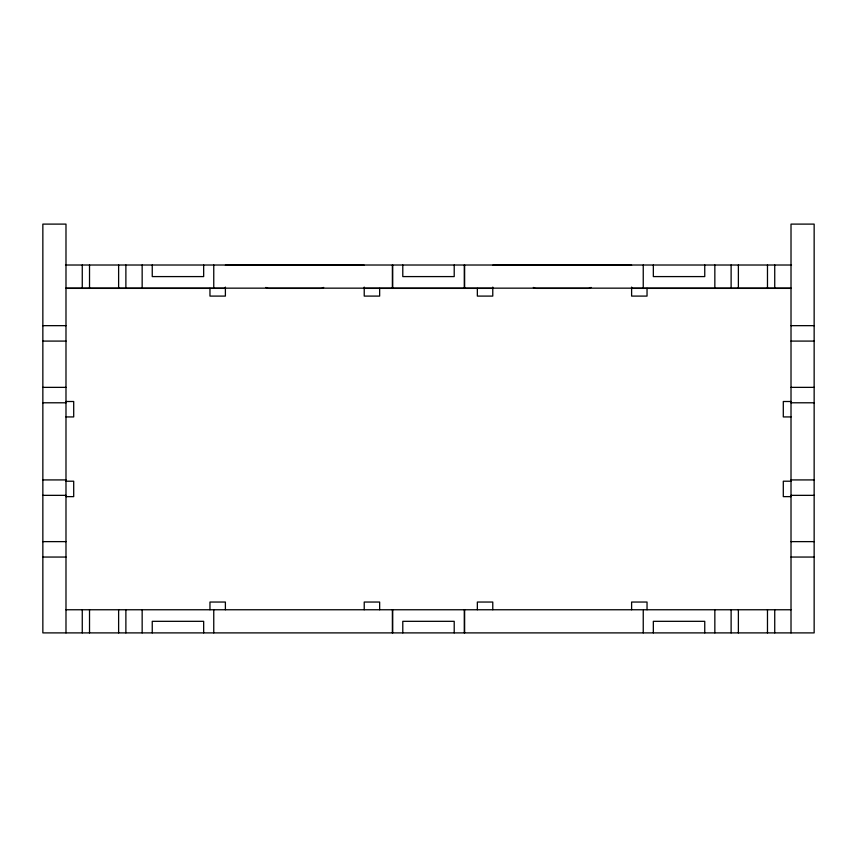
<?xml version="1.0" encoding="UTF-8"?>
<svg xmlns="http://www.w3.org/2000/svg" width="857" height="857" viewBox="0 0 857 857"><rect width="100%" height="100%" fill="white"/><g stroke="black" fill="none" stroke-linecap="round" stroke-linejoin="round"><path stroke-width="1.29" d="M65.496 265.017L791.504 265.017M225.391 265.242L364.225 265.242M492.775 265.242L631.609 265.242M65.989 288.156L791.011 288.156M65.989 288.38L225.391 288.38M364.118 288.38L492.882 288.38M631.609 288.38L791.011 288.38M42.85 325.66L65.989 325.66M791.011 325.66L814.15 325.66M42.85 341.086L65.989 341.086M791.011 341.086L814.15 341.086M42.85 387.364L65.989 387.364M791.011 387.364L814.15 387.364M65.989 401.505L73.702 401.505L73.702 416.93L65.989 416.93M791.011 401.505L783.298 401.505L783.298 416.93L791.011 416.93M42.85 402.79L65.989 402.79M791.011 402.79L814.15 402.79M42.85 479.92L65.989 479.92M791.011 479.92L814.15 479.92M65.989 481.206L73.702 481.206L73.702 496.632L65.989 496.632M791.011 481.206L783.298 481.206L783.298 496.632L791.011 496.632M42.85 495.346L65.989 495.346M791.011 495.346L814.15 495.346M42.85 541.624L65.989 541.624M791.011 541.624L814.15 541.624M42.85 557.05L65.989 557.05M791.011 557.05L814.15 557.05M65.989 609.756L643.243 609.756L643.243 632.894M643.618 609.756L791.011 609.756M791.011 632.894L791.011 224.106L814.15 224.106L814.15 632.894L42.85 632.894L42.85 224.106L65.989 224.106L65.989 632.894M774.739 265.017L774.739 288.156M774.739 609.756L774.739 632.894M767.476 265.017L767.476 288.156M767.476 609.756L767.476 632.894M738.38 265.017L738.38 288.156M738.38 609.756L738.38 632.894M731.117 265.017L731.117 288.156M731.117 609.756L731.117 632.894M714.845 265.017L714.845 288.156M714.845 609.756L714.845 632.894M704.754 265.017L704.754 276.586L653.334 276.586L653.334 265.017M704.754 632.894L704.754 621.325L653.334 621.325L653.334 632.894M647.035 288.38L647.035 296.094L631.609 296.094L631.609 287.095M647.035 609.756L647.035 602.043L631.609 602.043L631.609 609.756M643.243 265.017L643.243 288.156M492.775 287.095L492.775 296.094L477.349 296.094L477.349 288.38M492.775 609.756L492.775 602.043L477.349 602.043L477.349 609.756M464.623 265.017L464.623 288.156M464.623 609.756L464.623 632.894M464.301 265.017L464.301 288.156M464.301 609.756L464.301 632.894M454.21 265.017L454.21 276.586L402.79 276.586L402.79 265.017M454.21 632.894L454.21 621.325L402.79 621.325L402.79 632.894M392.699 265.017L392.699 288.156M392.699 609.756L392.699 632.894M392.377 265.017L392.377 288.156M392.377 609.756L392.377 632.894M379.651 288.38L379.651 296.094L364.225 296.094L364.225 287.095M379.651 609.756L379.651 602.043L364.225 602.043L364.225 609.756M225.391 287.095L225.391 296.094L209.965 296.094L209.965 288.38M225.391 609.756L225.391 602.043L209.965 602.043L209.965 609.756M213.757 265.017L213.757 288.156M213.757 609.756L213.757 632.894M203.666 265.017L203.666 276.586L152.246 276.586L152.246 265.017M203.666 632.894L203.666 621.325L152.246 621.325L152.246 632.894M142.155 265.017L142.155 288.156M142.155 609.756L142.155 632.894M125.883 265.017L125.883 288.156M125.883 609.756L125.883 632.894M118.62 265.017L118.62 288.156M118.62 609.756L118.62 632.894M89.524 265.017L89.524 288.156M89.524 609.756L89.524 632.894M82.261 265.017L82.261 288.156M82.261 609.756L82.261 632.894M265.938 287.438A5.785 5.785 0 0 0 269.098 288.38L320.518 288.38A5.785 5.785 0 0 0 323.678 287.438M533.322 287.438A5.785 5.785 0 0 0 536.482 288.38L587.902 288.38A5.785 5.785 0 0 0 591.062 287.438"/></g></svg>
